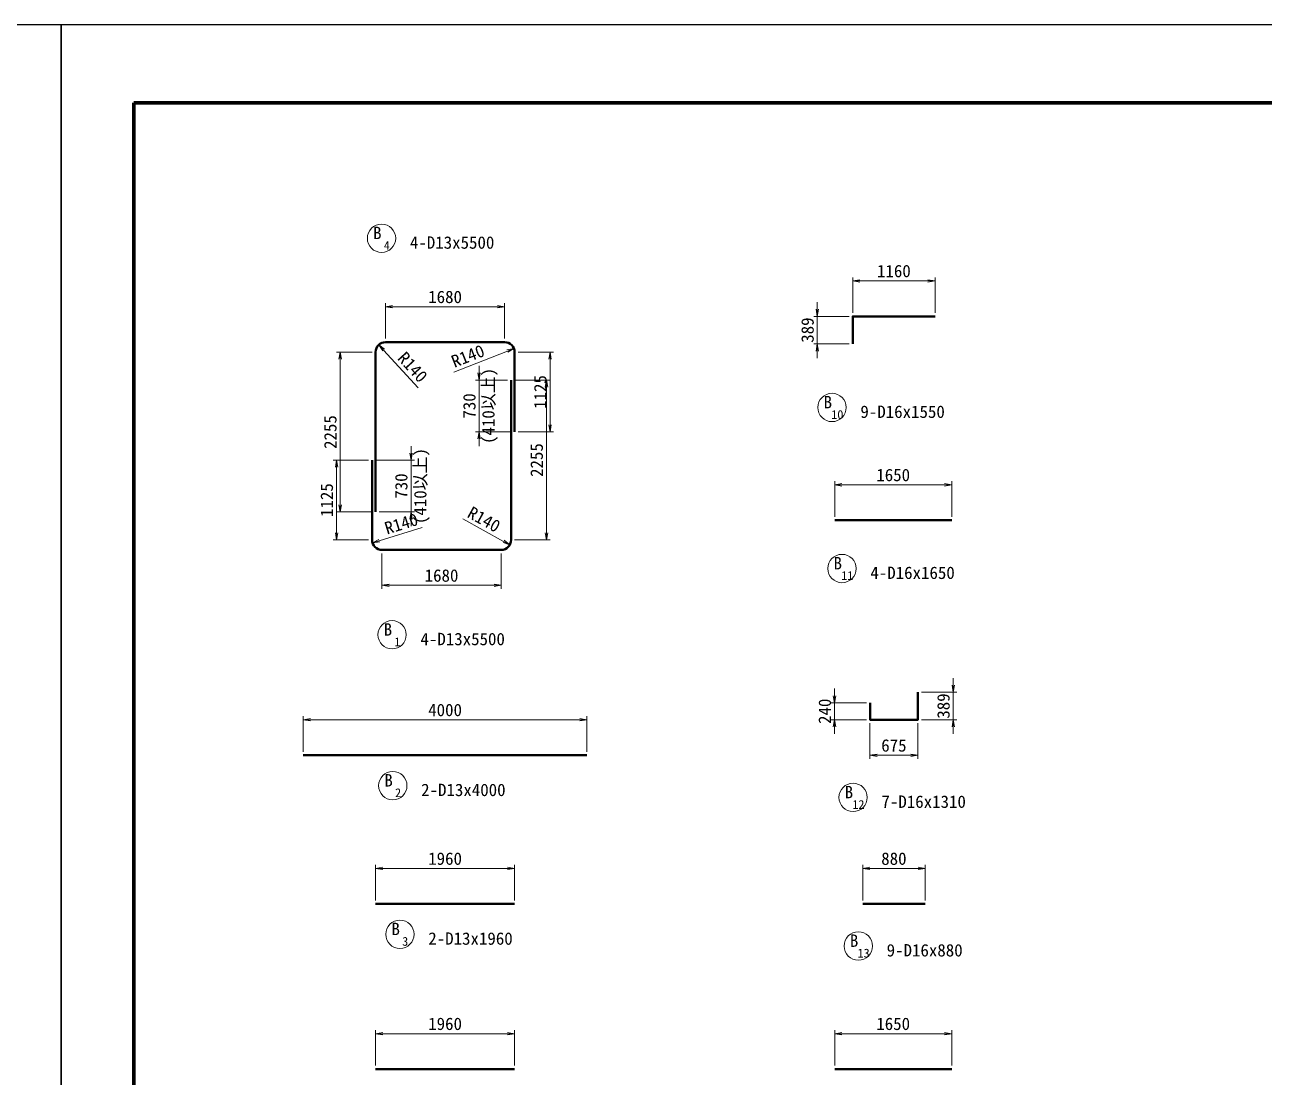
# Model space of a CAD drawing. Header units: millimetres. Extents: x 169470 to 758170, y -17820 to 11880.
# Drawn here: x 547407 to 564885, y -2966 to 11880 of the extents above; entities that cross this region are included whole.
import ezdxf
from ezdxf.enums import TextEntityAlignment as Align

# ---------------------------------------------------------------- set-up
doc = ezdxf.new("R2010")
doc.units = ezdxf.units.MM
doc.header["$LTSCALE"] = 50
doc.header["$PDSIZE"] = 300
doc.layers.get('Defpoints').update_dxf_attribs({"color": 151})
for name, color, linetype, lineweight in [('D-STR-DIM', 7, 'Continuous', 13), ('D-STR-STR1', 2, 'Continuous', 50), ('D-STR-TXT', 7, 'Continuous', 13), ('D-TTL', 2, 'Continuous', 140)]:
    doc.layers.add(name, color=color, linetype=linetype, lineweight=lineweight)
doc.styles.add('YOKO_GOTHIC', font='MS Gothic.ttf')
doc.dimstyles.new('S50', dxfattribs={"dimscale": 50, "dimtxt": 3.5, "dimasz": 2, "dimexe": 1, "dimexo": 1, "dimgap": 1, "dimtad": 1, "dimdec": 0, "dimzin": 1, "dimdsep": 46, "dimtxsty": 'YOKO_GOTHIC', "dimblk": 'OPEN', "dimcen": 0, "dimclrd": 256, "dimclre": 256, "dimclrt": 256, "dimaunit": 1, "dimadec": 3, "dimazin": 0, "dimtfac": 1, "dimtdec": 0, "dimtix": 1, "dimtmove": 2, "dimatfit": 3, "dimldrblk": 'OPEN', "dimfxl": 1, "dimlwd": -1, "dimlwe": -1, "dimarcsym": 2})

# ---------------------------------------------------------------- blocks, each defined once
blk = doc.blocks.new('_Open')
at = {"color": 0, "linetype": 'ByBlock', "lineweight": -2}
for p, q in [((-1, 0.17), (0, 0)), ((-1, -0.17), (0, 0)), ((0, 0), (-1, 0))]:
    blk.add_line(p, q, dxfattribs=at)
blk = doc.blocks.new('*D4652')
at = {"layer": 'D-STR-DIM', "ltscale": 1500, "transparency": 16777216}
for p, q in [((552494, 7453), (552494, 7953)), ((552594, 7903), (554074, 7903)), ((554174, 7453), (554174, 7953))]:
    blk.add_line(p, q, dxfattribs=at)
at = {"layer": 'Defpoints', "color": 0, "ltscale": 1500, "transparency": 16777216}
for p in [(554174, 7903), (552494, 7403), (554174, 7403)]:
    blk.add_point(p, dxfattribs=at)
at = {"layer": 'D-STR-DIM', "ltscale": 1500, "transparency": 16777216, "xscale": 100, "yscale": 100, "zscale": 100, "rotation": 180}
blk.add_blockref('_Open', (552494, 7903), dxfattribs=at)
at = {"layer": 'D-STR-DIM', "ltscale": 1500, "transparency": 16777216, "xscale": 100, "yscale": 100, "zscale": 100}
blk.add_blockref('_Open', (554174, 7903), dxfattribs=at)
at = {"layer": 'D-STR-DIM', "ltscale": 1500, "transparency": 16777216, "insert": (553334, 8040), "char_height": 175, "attachment_point": 5, "style": 'YOKO_GOTHIC'}
blk.add_mtext('1680', dxfattribs=at)
blk = doc.blocks.new('*D4653')
at = {"layer": 'D-STR-DIM', "ltscale": 1500, "transparency": 16777216}
for p, q in [((552304, 7263), (551804, 7263)), ((551854, 7163), (551854, 5108)), ((552304, 5008), (551804, 5008))]:
    blk.add_line(p, q, dxfattribs=at)
at = {"layer": 'Defpoints', "color": 0, "ltscale": 1500, "transparency": 16777216}
for p in [(552354, 7263), (551854, 5008), (552354, 5008)]:
    blk.add_point(p, dxfattribs=at)
at = {"layer": 'D-STR-DIM', "ltscale": 1500, "transparency": 16777216, "xscale": 100, "yscale": 100, "zscale": 100}
for p, rotation in [((551854, 7263), 90), ((551854, 5008), 270)]:
    blk.add_blockref('_Open', p, dxfattribs=dict(at, rotation=rotation))
at = {"layer": 'D-STR-DIM', "ltscale": 1500, "transparency": 16777216, "insert": (551717, 6135), "char_height": 175, "attachment_point": 5, "rotation": 90, "style": 'YOKO_GOTHIC'}
blk.add_mtext('2255', dxfattribs=at)
blk = doc.blocks.new('*D4654')
at = {"layer": 'D-STR-DIM', "ltscale": 1500, "transparency": 16777216}
for p, q in [((554364, 7263), (554864, 7263)), ((554814, 7163), (554814, 6238)), ((554364, 6138), (554864, 6138))]:
    blk.add_line(p, q, dxfattribs=at)
at = {"layer": 'Defpoints', "color": 0, "ltscale": 1500, "transparency": 16777216}
for p in [(554314, 7263), (554314, 6138), (554814, 6138)]:
    blk.add_point(p, dxfattribs=at)
at = {"layer": 'D-STR-DIM', "ltscale": 1500, "transparency": 16777216, "xscale": 100, "yscale": 100, "zscale": 100}
for p, rotation in [((554814, 7263), 90), ((554814, 6138), 270)]:
    blk.add_blockref('_Open', p, dxfattribs=dict(at, rotation=rotation))
at = {"layer": 'D-STR-DIM', "ltscale": 1500, "transparency": 16777216, "insert": (554677, 6700), "char_height": 175, "attachment_point": 5, "rotation": 90, "style": 'YOKO_GOTHIC'}
blk.add_mtext('1125', dxfattribs=at)
blk = doc.blocks.new('*D4657')
at = {"layer": 'D-STR-DIM', "ltscale": 1500, "transparency": 16777216}
for p, q in [((552854, 5838), (552854, 5938)), ((552354, 5738), (552904, 5738)), ((552854, 5738), (552854, 5008)), ((552404, 5008), (552904, 5008)), ((552854, 4908), (552854, 4808))]:
    blk.add_line(p, q, dxfattribs=at)
at = {"layer": 'Defpoints', "color": 0, "ltscale": 1500, "transparency": 16777216}
for p in [(552304, 5738), (552354, 5008), (552854, 5008)]:
    blk.add_point(p, dxfattribs=at)
at = {"layer": 'D-STR-DIM', "ltscale": 1500, "transparency": 16777216, "xscale": 100, "yscale": 100, "zscale": 100}
for p, rotation in [((552854, 5738), 270), ((552854, 5008), 90)]:
    blk.add_blockref('_Open', p, dxfattribs=dict(at, rotation=rotation))
at = {"layer": 'D-STR-DIM', "ltscale": 1500, "transparency": 16777216, "char_height": 175, "attachment_point": 5, "rotation": 90, "style": 'YOKO_GOTHIC'}
for s, insert in [('{\\A1;\\C7;(410以上)}', (553007, 5373)), ('730', (552717, 5373))]:
    blk.add_mtext(s, dxfattribs=dict(at, insert=insert))
blk = doc.blocks.new('*D4658')
at = {"layer": 'D-STR-DIM', "ltscale": 1500, "transparency": 16777216}
for p, q in [((553814, 6968), (553814, 7068)), ((554214, 6868), (553764, 6868)), ((553814, 6868), (553814, 6138)), ((554264, 6138), (553764, 6138)), ((553814, 6038), (553814, 5938))]:
    blk.add_line(p, q, dxfattribs=at)
at = {"layer": 'Defpoints', "color": 0, "ltscale": 1500, "transparency": 16777216}
for p in [(554264, 6868), (553814, 6138), (554314, 6138)]:
    blk.add_point(p, dxfattribs=at)
at = {"layer": 'D-STR-DIM', "ltscale": 1500, "transparency": 16777216, "xscale": 100, "yscale": 100, "zscale": 100}
for p, rotation in [((553814, 6868), 270), ((553814, 6138), 90)]:
    blk.add_blockref('_Open', p, dxfattribs=dict(at, rotation=rotation))
at = {"layer": 'D-STR-DIM', "ltscale": 1500, "transparency": 16777216, "char_height": 175, "attachment_point": 5, "rotation": 90, "style": 'YOKO_GOTHIC'}
for s, insert in [('(410{\\A1;\\C7;以上})', (553967, 6503)), ('730', (553677, 6503))]:
    blk.add_mtext(s, dxfattribs=dict(at, insert=insert))
blk = doc.blocks.new('*D4659')
at = {"layer": 'D-STR-DIM', "ltscale": 1500, "transparency": 16777216}
for p, q in [((554314, 6868), (554814, 6868)), ((554764, 4713), (554764, 6768)), ((554314, 4613), (554814, 4613))]:
    blk.add_line(p, q, dxfattribs=at)
at = {"layer": 'Defpoints', "color": 0, "ltscale": 1500, "transparency": 16777216}
for p in [(554264, 6868), (554764, 6868), (554264, 4613)]:
    blk.add_point(p, dxfattribs=at)
at = {"layer": 'D-STR-DIM', "ltscale": 1500, "transparency": 16777216, "xscale": 100, "yscale": 100, "zscale": 100}
for p, rotation in [((554764, 6868), 90), ((554764, 4613), 270)]:
    blk.add_blockref('_Open', p, dxfattribs=dict(at, rotation=rotation))
at = {"layer": 'D-STR-DIM', "ltscale": 1500, "transparency": 16777216, "insert": (554627, 5740), "char_height": 175, "attachment_point": 5, "rotation": 90, "style": 'YOKO_GOTHIC'}
blk.add_mtext('2255', dxfattribs=at)
blk = doc.blocks.new('*D4660')
at = {"layer": 'D-STR-DIM', "ltscale": 1500, "transparency": 16777216}
for p, q in [((552444, 4423), (552444, 3923)), ((554124, 4423), (554124, 3923)), ((554024, 3973), (552544, 3973))]:
    blk.add_line(p, q, dxfattribs=at)
at = {"layer": 'Defpoints', "color": 0, "ltscale": 1500, "transparency": 16777216}
for p in [(552444, 4473), (554124, 4473), (552444, 3973)]:
    blk.add_point(p, dxfattribs=at)
at = {"layer": 'D-STR-DIM', "ltscale": 1500, "transparency": 16777216, "xscale": 100, "yscale": 100, "zscale": 100, "rotation": 180}
blk.add_blockref('_Open', (552444, 3973), dxfattribs=at)
at = {"layer": 'D-STR-DIM', "ltscale": 1500, "transparency": 16777216, "xscale": 100, "yscale": 100, "zscale": 100}
blk.add_blockref('_Open', (554124, 3973), dxfattribs=at)
at = {"layer": 'D-STR-DIM', "ltscale": 1500, "transparency": 16777216, "insert": (553284, 4110), "char_height": 175, "attachment_point": 5, "style": 'YOKO_GOTHIC'}
blk.add_mtext('1680', dxfattribs=at)
blk = doc.blocks.new('*D4661')
at = {"layer": 'D-STR-DIM', "ltscale": 1500, "transparency": 16777216}
for p, q in [((552254, 5738), (551754, 5738)), ((551804, 4713), (551804, 5638)), ((552254, 4613), (551754, 4613))]:
    blk.add_line(p, q, dxfattribs=at)
at = {"layer": 'Defpoints', "color": 0, "ltscale": 1500, "transparency": 16777216}
for p in [(551804, 5738), (552304, 5738), (552304, 4613)]:
    blk.add_point(p, dxfattribs=at)
at = {"layer": 'D-STR-DIM', "ltscale": 1500, "transparency": 16777216, "xscale": 100, "yscale": 100, "zscale": 100}
for p, rotation in [((551804, 5738), 90), ((551804, 4613), 270)]:
    blk.add_blockref('_Open', p, dxfattribs=dict(at, rotation=rotation))
at = {"layer": 'D-STR-DIM', "ltscale": 1500, "transparency": 16777216, "insert": (551667, 5175), "char_height": 175, "attachment_point": 5, "rotation": 90, "style": 'YOKO_GOTHIC'}
blk.add_mtext('1125', dxfattribs=at)
blk = doc.blocks.new('*D4636')
at = {"layer": 'D-STR-DIM', "ltscale": 1500, "transparency": 16777216}
for p, q in [((551334, 1626), (551334, 2126)), ((555334, 1626), (555334, 2126)), ((551434, 2076), (555234, 2076))]:
    blk.add_line(p, q, dxfattribs=at)
at = {"layer": 'Defpoints', "color": 0, "ltscale": 1500, "transparency": 16777216}
for p in [(555334, 2076), (551334, 1576), (555334, 1576)]:
    blk.add_point(p, dxfattribs=at)
at = {"layer": 'D-STR-DIM', "ltscale": 1500, "transparency": 16777216, "xscale": 100, "yscale": 100, "zscale": 100, "rotation": 180}
blk.add_blockref('_Open', (551334, 2076), dxfattribs=at)
at = {"layer": 'D-STR-DIM', "ltscale": 1500, "transparency": 16777216, "xscale": 100, "yscale": 100, "zscale": 100}
blk.add_blockref('_Open', (555334, 2076), dxfattribs=at)
at = {"layer": 'D-STR-DIM', "ltscale": 1500, "transparency": 16777216, "insert": (553334, 2213), "char_height": 175, "attachment_point": 5, "style": 'YOKO_GOTHIC'}
blk.add_mtext('4000', dxfattribs=at)
blk = doc.blocks.new('*D4637')
at = {"layer": 'D-STR-DIM', "ltscale": 1500, "transparency": 16777216}
for p, q in [((552354, -2802), (552354, -2302)), ((552454, -2352), (554214, -2352)), ((554314, -2802), (554314, -2302))]:
    blk.add_line(p, q, dxfattribs=at)
at = {"layer": 'Defpoints', "color": 0, "ltscale": 1500, "transparency": 16777216}
for p in [(554314, -2352), (552354, -2852), (554314, -2852)]:
    blk.add_point(p, dxfattribs=at)
at = {"layer": 'D-STR-DIM', "ltscale": 1500, "transparency": 16777216, "xscale": 100, "yscale": 100, "zscale": 100, "rotation": 180}
blk.add_blockref('_Open', (552354, -2352), dxfattribs=at)
at = {"layer": 'D-STR-DIM', "ltscale": 1500, "transparency": 16777216, "xscale": 100, "yscale": 100, "zscale": 100}
blk.add_blockref('_Open', (554314, -2352), dxfattribs=at)
at = {"layer": 'D-STR-DIM', "ltscale": 1500, "transparency": 16777216, "insert": (553334, -2214), "char_height": 175, "attachment_point": 5, "style": 'YOKO_GOTHIC'}
blk.add_mtext('1960', dxfattribs=at)
blk = doc.blocks.new('*D4638')
at = {"layer": 'D-STR-DIM', "ltscale": 1500, "transparency": 16777216}
for p, q in [((552354, -471), (552354, 29)), ((554314, -471), (554314, 29)), ((552454, -21), (554214, -21))]:
    blk.add_line(p, q, dxfattribs=at)
at = {"layer": 'Defpoints', "color": 0, "ltscale": 1500, "transparency": 16777216}
for p in [(554314, -21), (552354, -521), (554314, -521)]:
    blk.add_point(p, dxfattribs=at)
at = {"layer": 'D-STR-DIM', "ltscale": 1500, "transparency": 16777216, "xscale": 100, "yscale": 100, "zscale": 100, "rotation": 180}
blk.add_blockref('_Open', (552354, -21), dxfattribs=at)
at = {"layer": 'D-STR-DIM', "ltscale": 1500, "transparency": 16777216, "xscale": 100, "yscale": 100, "zscale": 100}
blk.add_blockref('_Open', (554314, -21), dxfattribs=at)
at = {"layer": 'D-STR-DIM', "ltscale": 1500, "transparency": 16777216, "insert": (553334, 116), "char_height": 175, "attachment_point": 5, "style": 'YOKO_GOTHIC'}
blk.add_mtext('1960', dxfattribs=at)
blk = doc.blocks.new('*D4644')
at = {"layer": 'D-STR-DIM', "ltscale": 1500, "transparency": 16777216}
for p, q in [((559083, 7817), (559083, 8317)), ((559183, 8267), (560143, 8267)), ((560243, 7817), (560243, 8317))]:
    blk.add_line(p, q, dxfattribs=at)
at = {"layer": 'Defpoints', "color": 0, "ltscale": 1500, "transparency": 16777216}
for p in [(560243, 8267), (559083, 7767), (560243, 7767)]:
    blk.add_point(p, dxfattribs=at)
at = {"layer": 'D-STR-DIM', "ltscale": 1500, "transparency": 16777216, "xscale": 100, "yscale": 100, "zscale": 100, "rotation": 180}
blk.add_blockref('_Open', (559083, 8267), dxfattribs=at)
at = {"layer": 'D-STR-DIM', "ltscale": 1500, "transparency": 16777216, "xscale": 100, "yscale": 100, "zscale": 100}
blk.add_blockref('_Open', (560243, 8267), dxfattribs=at)
at = {"layer": 'D-STR-DIM', "ltscale": 1500, "transparency": 16777216, "insert": (559663, 8405), "char_height": 175, "attachment_point": 5, "style": 'YOKO_GOTHIC'}
blk.add_mtext('1160', dxfattribs=at)
blk = doc.blocks.new('*D4645')
at = {"layer": 'D-STR-DIM', "ltscale": 1500, "transparency": 16777216}
for p, q in [((558583, 7867), (558583, 7967)), ((559033, 7767), (558533, 7767)), ((558583, 7767), (558583, 7378)), ((559033, 7378), (558533, 7378)), ((558583, 7278), (558583, 7178))]:
    blk.add_line(p, q, dxfattribs=at)
at = {"layer": 'Defpoints', "color": 0, "ltscale": 1500, "transparency": 16777216}
for p in [(559083, 7767), (558583, 7378), (559083, 7378)]:
    blk.add_point(p, dxfattribs=at)
at = {"layer": 'D-STR-DIM', "ltscale": 1500, "transparency": 16777216, "xscale": 100, "yscale": 100, "zscale": 100}
for p, rotation in [((558583, 7767), 270), ((558583, 7378), 90)]:
    blk.add_blockref('_Open', p, dxfattribs=dict(at, rotation=rotation))
at = {"layer": 'D-STR-DIM', "ltscale": 1500, "transparency": 16777216, "insert": (558446, 7573), "char_height": 175, "attachment_point": 5, "rotation": 90, "style": 'YOKO_GOTHIC'}
blk.add_mtext('389', dxfattribs=at)
blk = doc.blocks.new('*D4646')
at = {"layer": 'D-STR-DIM', "ltscale": 1500, "transparency": 16777216}
for p, q in [((559326, 2026), (559326, 1526)), ((560001, 2026), (560001, 1526)), ((559901, 1576), (559426, 1576))]:
    blk.add_line(p, q, dxfattribs=at)
at = {"layer": 'Defpoints', "color": 0, "ltscale": 1500, "transparency": 16777216}
for p in [(559326, 2076), (560001, 2076), (559326, 1576)]:
    blk.add_point(p, dxfattribs=at)
at = {"layer": 'D-STR-DIM', "ltscale": 1500, "transparency": 16777216, "xscale": 100, "yscale": 100, "zscale": 100, "rotation": 180}
blk.add_blockref('_Open', (559326, 1576), dxfattribs=at)
at = {"layer": 'D-STR-DIM', "ltscale": 1500, "transparency": 16777216, "xscale": 100, "yscale": 100, "zscale": 100}
blk.add_blockref('_Open', (560001, 1576), dxfattribs=at)
at = {"layer": 'D-STR-DIM', "ltscale": 1500, "transparency": 16777216, "insert": (559663, 1713), "char_height": 175, "attachment_point": 5, "style": 'YOKO_GOTHIC'}
blk.add_mtext('675', dxfattribs=at)
blk = doc.blocks.new('*D4647')
at = {"layer": 'D-STR-DIM', "ltscale": 1500, "transparency": 16777216}
for p, q in [((560501, 2565), (560501, 2665)), ((560051, 2465), (560551, 2465)), ((560501, 2465), (560501, 2076)), ((560051, 2076), (560551, 2076)), ((560501, 1976), (560501, 1876))]:
    blk.add_line(p, q, dxfattribs=at)
at = {"layer": 'Defpoints', "color": 0, "ltscale": 1500, "transparency": 16777216}
for p in [(560001, 2465), (560001, 2076), (560501, 2076)]:
    blk.add_point(p, dxfattribs=at)
at = {"layer": 'D-STR-DIM', "ltscale": 1500, "transparency": 16777216, "xscale": 100, "yscale": 100, "zscale": 100}
for p, rotation in [((560501, 2465), 270), ((560501, 2076), 90)]:
    blk.add_blockref('_Open', p, dxfattribs=dict(at, rotation=rotation))
at = {"layer": 'D-STR-DIM', "ltscale": 1500, "transparency": 16777216, "insert": (560363, 2270), "char_height": 175, "attachment_point": 5, "rotation": 90, "style": 'YOKO_GOTHIC'}
blk.add_mtext('389', dxfattribs=at)
blk = doc.blocks.new('*D4648')
at = {"layer": 'D-STR-DIM', "ltscale": 1500, "transparency": 16777216}
for p, q in [((558826, 2416), (558826, 2516)), ((559276, 2316), (558776, 2316)), ((558826, 2076), (558826, 2316)), ((559276, 2076), (558776, 2076)), ((558826, 1976), (558826, 1876))]:
    blk.add_line(p, q, dxfattribs=at)
at = {"layer": 'Defpoints', "color": 0, "ltscale": 1500, "transparency": 16777216}
for p in [(558826, 2316), (559326, 2316), (559326, 2076)]:
    blk.add_point(p, dxfattribs=at)
at = {"layer": 'D-STR-DIM', "ltscale": 1500, "transparency": 16777216, "xscale": 100, "yscale": 100, "zscale": 100}
for p, rotation in [((558826, 2316), 270), ((558826, 2076), 90)]:
    blk.add_blockref('_Open', p, dxfattribs=dict(at, rotation=rotation))
at = {"layer": 'D-STR-DIM', "ltscale": 1500, "transparency": 16777216, "insert": (558689, 2196), "char_height": 175, "attachment_point": 5, "rotation": 90, "style": 'YOKO_GOTHIC'}
blk.add_mtext('240', dxfattribs=at)
blk = doc.blocks.new('*D4649')
at = {"layer": 'D-STR-DIM', "ltscale": 1500, "transparency": 16777216}
for p, q in [((558828, 4940), (558828, 5440)), ((560478, 4940), (560478, 5440)), ((558928, 5390), (560378, 5390))]:
    blk.add_line(p, q, dxfattribs=at)
at = {"layer": 'Defpoints', "color": 0, "ltscale": 1500, "transparency": 16777216}
for p in [(560478, 5390), (558828, 4890), (560478, 4890)]:
    blk.add_point(p, dxfattribs=at)
at = {"layer": 'D-STR-DIM', "ltscale": 1500, "transparency": 16777216, "xscale": 100, "yscale": 100, "zscale": 100, "rotation": 180}
blk.add_blockref('_Open', (558828, 5390), dxfattribs=at)
at = {"layer": 'D-STR-DIM', "ltscale": 1500, "transparency": 16777216, "xscale": 100, "yscale": 100, "zscale": 100}
blk.add_blockref('_Open', (560478, 5390), dxfattribs=at)
at = {"layer": 'D-STR-DIM', "ltscale": 1500, "transparency": 16777216, "insert": (559653, 5528), "char_height": 175, "attachment_point": 5, "style": 'YOKO_GOTHIC'}
blk.add_mtext('1650', dxfattribs=at)
blk = doc.blocks.new('*D4650')
at = {"layer": 'D-STR-DIM', "ltscale": 1500, "transparency": 16777216}
for p, q in [((559223, -471), (559223, 29)), ((560103, -471), (560103, 29)), ((560003, -21), (559323, -21))]:
    blk.add_line(p, q, dxfattribs=at)
at = {"layer": 'Defpoints', "color": 0, "ltscale": 1500, "transparency": 16777216}
for p in [(559223, -21), (559223, -521), (560103, -521)]:
    blk.add_point(p, dxfattribs=at)
at = {"layer": 'D-STR-DIM', "ltscale": 1500, "transparency": 16777216, "xscale": 100, "yscale": 100, "zscale": 100, "rotation": 180}
blk.add_blockref('_Open', (559223, -21), dxfattribs=at)
at = {"layer": 'D-STR-DIM', "ltscale": 1500, "transparency": 16777216, "xscale": 100, "yscale": 100, "zscale": 100}
blk.add_blockref('_Open', (560103, -21), dxfattribs=at)
at = {"layer": 'D-STR-DIM', "ltscale": 1500, "transparency": 16777216, "insert": (559663, 116), "char_height": 175, "attachment_point": 5, "style": 'YOKO_GOTHIC'}
blk.add_mtext('880', dxfattribs=at)
blk = doc.blocks.new('*D4651')
at = {"layer": 'D-STR-DIM', "ltscale": 1500, "transparency": 16777216}
for p, q in [((558828, -2802), (558828, -2302)), ((558928, -2352), (560378, -2352)), ((560478, -2802), (560478, -2302))]:
    blk.add_line(p, q, dxfattribs=at)
at = {"layer": 'Defpoints', "color": 0, "ltscale": 1500, "transparency": 16777216}
for p in [(560478, -2352), (558828, -2852), (560478, -2852)]:
    blk.add_point(p, dxfattribs=at)
at = {"layer": 'D-STR-DIM', "ltscale": 1500, "transparency": 16777216, "xscale": 100, "yscale": 100, "zscale": 100, "rotation": 180}
blk.add_blockref('_Open', (558828, -2352), dxfattribs=at)
at = {"layer": 'D-STR-DIM', "ltscale": 1500, "transparency": 16777216, "xscale": 100, "yscale": 100, "zscale": 100}
blk.add_blockref('_Open', (560478, -2352), dxfattribs=at)
at = {"layer": 'D-STR-DIM', "ltscale": 1500, "transparency": 16777216, "insert": (559653, -2214), "char_height": 175, "attachment_point": 5, "style": 'YOKO_GOTHIC'}
blk.add_mtext('1650', dxfattribs=at)
blk = doc.blocks.new('*D4268')
at = {"layer": 'D-STR-DIM', "transparency": 16777216}
blk.add_line((553013, 4788), (552406, 4601), dxfattribs=at)
at = {"layer": 'Defpoints', "color": 0, "transparency": 16777216}
for p in [(552444, 4613), (552578, 4654)]:
    blk.add_point(p, dxfattribs=at)
at = {"layer": 'D-STR-DIM', "transparency": 16777216, "xscale": 100, "yscale": 100, "zscale": 100, "rotation": 197.1155266242851}
blk.add_blockref('_Open', (552311, 4572), dxfattribs=at)
at = {"layer": 'D-STR-DIM', "transparency": 16777216, "insert": (552717, 4841), "char_height": 175, "attachment_point": 5, "rotation": 17.1155, "style": 'YOKO_GOTHIC'}
blk.add_mtext('R140', dxfattribs=at)
blk = doc.blocks.new('*D4269')
at = {"layer": 'D-STR-DIM', "transparency": 16777216}
blk.add_line((553583, 4911), (554159, 4593), dxfattribs=at)
at = {"layer": 'Defpoints', "color": 0, "transparency": 16777216}
for p in [(554002, 4680), (554124, 4613)]:
    blk.add_point(p, dxfattribs=at)
at = {"layer": 'D-STR-DIM', "transparency": 16777216, "xscale": 100, "yscale": 100, "zscale": 100, "rotation": 331.154516610044}
blk.add_blockref('_Open', (554247, 4545), dxfattribs=at)
at = {"layer": 'D-STR-DIM', "transparency": 16777216, "insert": (553883, 4902), "char_height": 175, "attachment_point": 5, "rotation": 331.1545, "style": 'YOKO_GOTHIC'}
blk.add_mtext('R140', dxfattribs=at)
blk = doc.blocks.new('*D3174')
at = {"layer": 'D-STR-DIM', "transparency": 16777216}
blk.add_line((552955, 6760), (552467, 7292), dxfattribs=at)
at = {"layer": 'Defpoints', "color": 0, "transparency": 16777216}
for p in [(552494, 7263), (552589, 7160)]:
    blk.add_point(p, dxfattribs=at)
at = {"layer": 'D-STR-DIM', "transparency": 16777216, "xscale": 100, "yscale": 100, "zscale": 100, "rotation": 132.4730076597733}
blk.add_blockref('_Open', (552400, 7366), dxfattribs=at)
at = {"layer": 'D-STR-DIM', "transparency": 16777216, "insert": (552876, 7050), "char_height": 175, "attachment_point": 5, "rotation": 312.473, "style": 'YOKO_GOTHIC'}
blk.add_mtext('R140', dxfattribs=at)
blk = doc.blocks.new('*D3175')
at = {"layer": 'D-STR-DIM', "transparency": 16777216}
blk.add_line((553458, 6981), (554212, 7277), dxfattribs=at)
at = {"layer": 'Defpoints', "color": 0, "transparency": 16777216}
for p in [(554044, 7212), (554174, 7263)]:
    blk.add_point(p, dxfattribs=at)
at = {"layer": 'D-STR-DIM', "transparency": 16777216, "xscale": 100, "yscale": 100, "zscale": 100, "rotation": 21.47018270492404}
blk.add_blockref('_Open', (554305, 7314), dxfattribs=at)
at = {"layer": 'D-STR-DIM', "transparency": 16777216, "insert": (553656, 7207), "char_height": 175, "attachment_point": 5, "rotation": 21.4702, "style": 'YOKO_GOTHIC'}
blk.add_mtext('R140', dxfattribs=at)

msp = doc.modelspace()

# ---------------------------------------------------------------- linework, layer by layer
at = {"layer": 'D-STR-STR1'}
for p, q in [((558828.49, 4890.28), (560478.49, 4890.28)), ((551334.41, 1575.55), (555334.41, 1575.55)), ((552354.41, -521.05), (554314.41, -521.05)), ((559223.49, -521.05), (560103.49, -521.05)), ((552354.41, -2851.84), (554314.41, -2851.84)), ((560478.49, -2851.84), (558828.49, -2851.84))]:
    msp.add_line(p, q, dxfattribs=at)
for points in [[(560243.49, 7767.04), (559083.49, 7767.04), (559083.49, 7378.04)], [(559326.24, 2315.55), (559326.24, 2075.55), (560000.74, 2075.55), (560000.74, 2464.55)]]:
    msp.add_lwpolyline(points, dxfattribs=at)
for points in [[(554314.41, 6137.76), (554314.41, 7262.76, 0.41421356), (554174.41, 7402.76), (552494.41, 7402.76, 0.41421356), (552354.41, 7262.76), (552354.41, 5007.76)], [(552304.41, 5737.76), (552304.41, 4612.76, 0.41421356), (552444.41, 4472.76), (554124.41, 4472.76, 0.41421356), (554264.41, 4612.76), (554264.41, 6867.76)]]:
    msp.add_lwpolyline(points, format="xyb", dxfattribs=at)
at = {"layer": 'D-STR-TXT'}
for centre in [(552438.09, 8868.45), (558790.83, 6481.68), (558931.13, 4209.77), (552586.85, 3275.17), (552596.45, 1146.89), (559087.76, 980.98), (552697.07, -949.71), (559161.24, -1115.22)]:
    msp.add_circle(centre, 200, dxfattribs=at)
at = {"layer": 'D-TTL'}
msp.add_lwpolyline([(548944.53, 10780), (548944.53, -16720), (588944.53, -16720), (588944.53, 10780)], close=True, dxfattribs=at)
at = {"layer": 'Defpoints', "color": 1}
for points in [[(505869.53, 11880), (505869.53, -17820), (547919.53, -17820), (547919.53, 11880)], [(547919.53, 11880), (547919.53, -17820), (589969.53, -17820), (589969.53, 11880)]]:
    msp.add_lwpolyline(points, close=True, dxfattribs=at)

# ---------------------------------------------------------------- texts
at = {"layer": 'D-STR-TXT', "style": 'YOKO_GOTHIC'}
for s, height, p in [('B ', 175, (552438.09, 8943.45)), ('4', 125, (552513.09, 8768.45)), ('B ', 175, (558790.83, 6556.68)), ('10', 125, (558865.83, 6381.68)), ('B ', 175, (558931.13, 4284.77)), ('11', 125, (559006.13, 4109.77)), ('B ', 175, (552586.85, 3350.17)), ('1', 125, (552661.85, 3175.17)), ('B ', 175, (552596.45, 1221.89)), ('2', 125, (552671.45, 1046.89)), ('B ', 175, (559087.76, 1055.98)), ('12', 125, (559162.76, 880.98)), ('B ', 175, (552697.07, -874.71)), ('3', 125, (552772.07, -1049.71)), ('B ', 175, (559161.24, -1040.22)), ('13', 125, (559236.24, -1215.22))]:
    msp.add_text(s, height=height, dxfattribs=at).set_placement(p, align=Align.MIDDLE_CENTER)
for s, p in [('4-D13x5500', (552838.09, 8668.45)), ('9-D16x1550', (559190.83, 6281.68)), ('4-D13x5500', (552986.85, 3075.17)), ('2-D13x4000', (552996.45, 946.89)), ('7-D16x1310', (559487.76, 780.98)), ('2-D13x1960', (553097.07, -1149.71)), ('9-D16x880', (559561.24, -1315.22))]:
    msp.add_text(s, height=175, dxfattribs=at).set_placement(p, align=Align.BOTTOM_LEFT)
at = {"layer": 'D-STR-TXT', "color": 3, "style": 'YOKO_GOTHIC'}
msp.add_text('4-D16x1650', height=175, dxfattribs=at).set_placement((559331.13, 4009.77), align=Align.BOTTOM_LEFT)

# ---------------------------------------------------------------- dimensions: what is measured, and where the dimension line sits
at = {"layer": 'D-STR-DIM', "ltscale": 1500}
for base, p1, p2, picture, middle in [((560243.49, 8267.04), (559083.49, 7767.04), (560243.49, 7767.04), '*D4644', (559663.49, 8404.54)), ((554174.41, 7902.76), (552494.41, 7402.76), (554174.41, 7402.76), '*D4652', (553334.41, 8040.26)), ((560478.49, 5390.28), (558828.49, 4890.28), (560478.49, 4890.28), '*D4649', (559653.49, 5527.78)), ((552444.41, 3972.76), (554124.41, 4472.76), (552444.41, 4472.76), '*D4660', (553284.41, 4110.26)), ((555334.41, 2075.55), (551334.41, 1575.55), (555334.41, 1575.55), '*D4636', (553334.41, 2213.05)), ((559326.23506058, 1575.55202135), (560000.73506058, 2075.55202135), (559326.23506058, 2075.55202135), '*D4646', (559663.48506058, 1713.05202135)), ((554314.41, -21.05), (552354.41, -521.05), (554314.41, -521.05), '*D4638', (553334.41, 116.45)), ((559223.49, -21.05), (560103.49, -521.05), (559223.49, -521.05), '*D4650', (559663.49, 116.45)), ((554314.41, -2351.84), (552354.41, -2851.84), (554314.41, -2851.84), '*D4637', (553334.41, -2214.34)), ((560478.49, -2351.84), (558828.49, -2851.84), (560478.49, -2851.84), '*D4651', (559653.49, -2214.34))]:
    dim = msp.add_linear_dim(base=base, p1=p1, p2=p2, dimstyle='S50', dxfattribs=at)
    dim.commit()
    dim.dimension.update_dxf_attribs({"geometry": picture, "text_midpoint": middle})
for base, p1, p2, picture, middle in [((558583.49, 7378.04), (559083.49, 7767.04), (559083.49, 7378.04), '*D4645', (558445.99, 7572.54)), ((551854.41, 5007.76), (552354.41, 7262.76), (552354.41, 5007.76), '*D4653', (551716.91, 6135.26)), ((554814.41, 6137.76), (554314.41, 7262.76), (554314.41, 6137.76), '*D4654', (554676.91, 6700.26)), ((554764.41, 6867.76), (554264.41, 4612.76), (554264.41, 6867.76), '*D4659', (554626.91, 5740.26)), ((551804.41, 5737.76), (552304.41, 4612.76), (552304.41, 5737.76), '*D4661', (551666.91, 5175.26)), ((560500.74, 2075.55), (560000.74, 2464.55), (560000.74, 2075.55), '*D4647', (560363.24, 2270.05)), ((558826.24, 2315.55), (559326.24, 2075.55), (559326.24, 2315.55), '*D4648', (558688.74, 2195.55))]:
    dim = msp.add_linear_dim(base=base, p1=p1, p2=p2, angle=90, dimstyle='S50', dxfattribs=at)
    dim.commit()
    dim.dimension.update_dxf_attribs({"geometry": picture, "text_midpoint": middle})
at = {"layer": 'D-STR-DIM'}
for center, mpoint, picture, middle in [((552494.41, 7262.76), (552588.94, 7159.5), '*D3174', (552774.32, 6957.01)), ((554174.41, 7262.76), (554044.12, 7211.52), '*D3175', (553706.62, 7078.78)), ((554124.41, 4612.76), (554001.78, 4680.31), '*D4269', (553817.09, 4782.03)), ((552444.41, 4612.76), (552578.21, 4653.97), '*D4268', (552757.54, 4709.19))]:
    dim = msp.add_radius_dim(center=center, mpoint=mpoint, dimstyle='S50', override={"dimse1": 1, "dimtmove": 0}, dxfattribs=at)
    dim.commit()
    dim.dimension.update_dxf_attribs({"geometry": picture, "text_midpoint": middle, "dimtype": 164})
at = {"layer": 'D-STR-DIM', "ltscale": 1500}
for base, p1, p2, text, picture, middle in [((553814.41, 6137.76), (554264.41, 6867.76), (554314.41, 6137.76), '<>\\X(410{\\A1;\\C7;以上})', '*D4658', (553814.41, 6502.76)), ((552854.41, 5007.76), (552304.41, 5737.76), (552354.41, 5007.76), '<>\\X{\\A1;\\C7;(410以上)}', '*D4657', (552854.41, 5372.76))]:
    dim = msp.add_linear_dim(base=base, p1=p1, p2=p2, angle=90, text=text, dimstyle='S50', dxfattribs=at)
    dim.commit()
    dim.dimension.update_dxf_attribs({"geometry": picture, "text_midpoint": middle})

doc.saveas('drawing.dxf')
